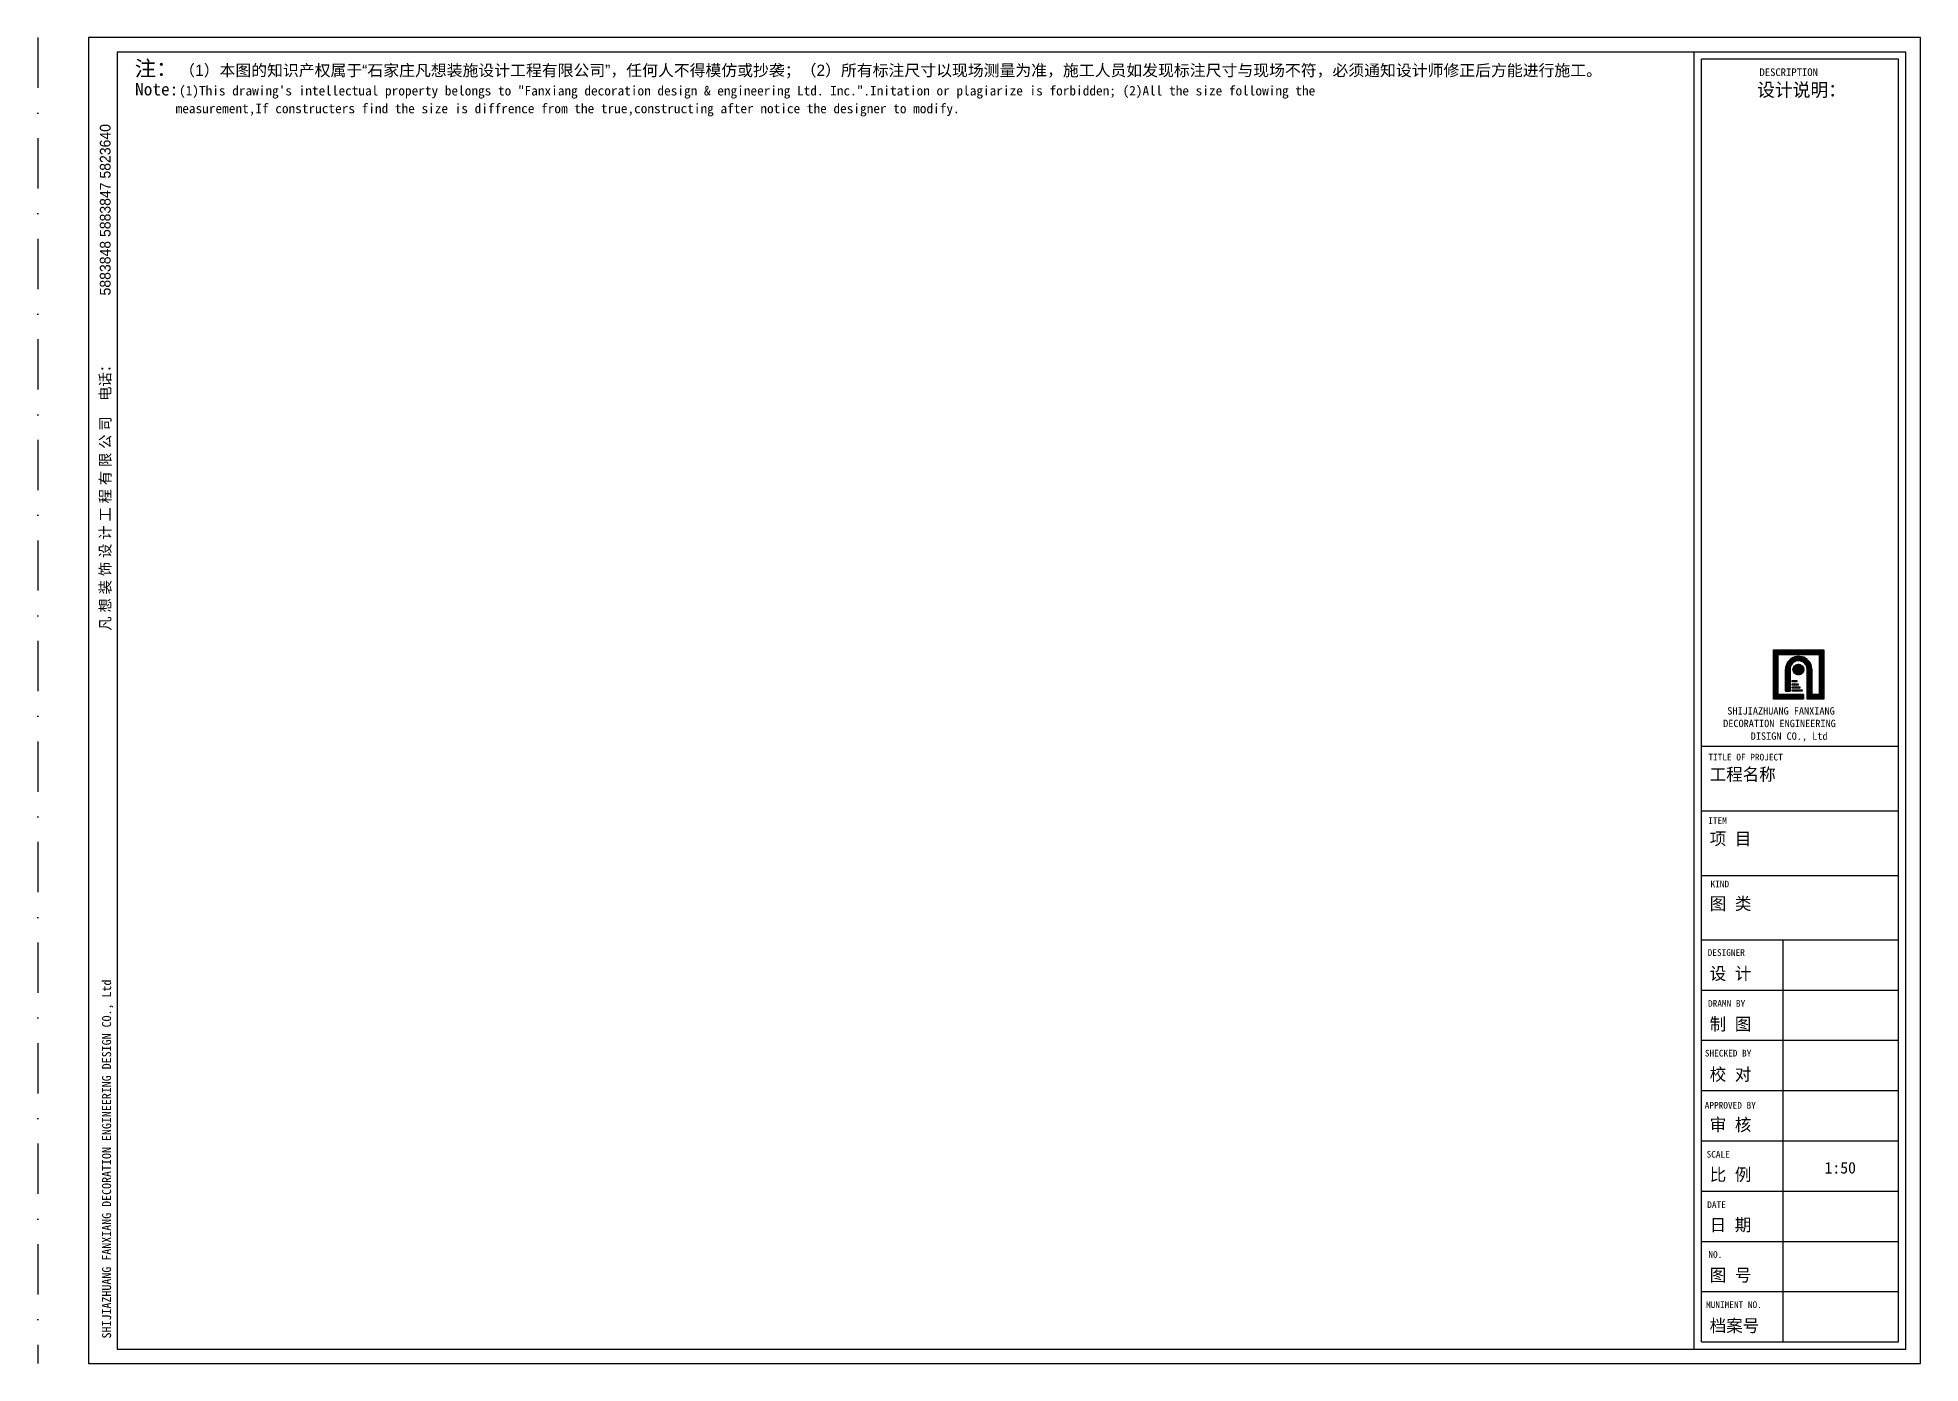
# Model space of a CAD drawing. Extents: x 72543 to 86811, y 17440 to 27489.
import ezdxf

# ---------------------------------------------------------------- set-up
doc = ezdxf.new("R2010")
doc.units = 0
doc.header["$MEASUREMENT"] = 0
doc.linetypes.add('DASHDOTX2', pattern=[50.8, 25.4, -12.7, 0, -12.7])
doc.layers.get('0').update_dxf_attribs({"linetype": 'CONTINUOUS'})
doc.layers.add('LAYER2', color=2, linetype='CONTINUOUS')
doc.styles.add('STYLE1', font='FZFSJW.TTF', dxfattribs={"height": 50})

# ---------------------------------------------------------------- blocks, each defined once
blk = doc.blocks.new('A$C7F505ABF')
h = blk.add_hatch()
h.set_pattern_fill('ANSI37', color=2, scale=3.851754, angle=180, style=0)
h.set_pattern_definition([(44.4242, (13684.722, -10487.3), (-6.401454, 6.274065), []), (135.5758, (13684.722, -10487.3), (-6.401454, -6.274065), [])])
edge = h.paths.add_edge_path()
edge.add_line((13410, 5262), (13410, 5035))
edge.add_line((13410, 5035), (13537, 5035))
edge.add_line((13537, 5035), (13537, 5409))
edge.add_line((13537, 5409), (13155, 5409))
edge.add_line((13155, 5409), (13155, 5035))
edge.add_line((13155, 5035), (13383, 5035))
edge.add_line((13383, 5035), (13383, 5070))
edge.add_line((13383, 5070), (13191, 5070))
edge.add_line((13191, 5070), (13191, 5374))
edge.add_line((13191, 5374), (13501, 5374))
edge.add_line((13501, 5374), (13501, 5070))
edge.add_line((13501, 5070), (13445, 5070))
edge.add_line((13445, 5070), (13445, 5262))
edge.add_ellipse((13346, 5262), major_axis=(-99.4, 0), ratio=0.9801, start_angle=180, end_angle=360)
edge.add_line((13246, 5262), (13246, 5095))
edge.add_line((13246, 5095), (13282, 5095))
edge.add_line((13282, 5095), (13282, 5262))
edge.add_ellipse((13346, 5262), major_axis=(64.2, 0), ratio=0.9801, start_angle=0, end_angle=180, ccw=False)
h = blk.add_hatch()
h.set_pattern_fill('ANSI37', color=2, scale=0.924421, angle=180, style=0)
h.set_pattern_definition([(44.424197, (13588.1636, -6080.458), (-1.5363489, 1.50577557), []), (135.575803, (13588.1636, -6080.458), (-1.5363489, -1.50577557), [])])
edge = h.paths.add_edge_path()
edge.add_ellipse((13344, 5259), major_axis=(-40.9, 0), ratio=0.9801, start_angle=180, end_angle=360)
edge.add_ellipse((13344, 5259), major_axis=(-40.9, 0), ratio=0.9801, start_angle=0, end_angle=180)
h = blk.add_hatch()
h.set_pattern_fill('ANSI37', color=2, scale=3.851754, angle=180, style=0)
h.set_pattern_definition([(44.4242, (13705.763, -8834.396), (-6.401454, 6.274065), []), (135.5758, (13705.763, -8834.396), (-6.401454, -6.274065), [])])
h.paths.add_polyline_path([(13332, 5166), (13332, 5176), (13298, 5176), (13298, 5166)])
h.paths.add_polyline_path([(13343, 5141), (13343, 5152), (13298, 5152), (13298, 5141)])
h.paths.add_polyline_path([(13356, 5119), (13356, 5129), (13298, 5129), (13298, 5119)])
h.paths.add_polyline_path([(13298, 5105), (13298, 5095), (13373, 5095), (13373, 5105)])
at = {"color": 5, "linetype": 'DASHDOTX2', "ltscale": 15}
blk.add_line((0, 10049), (0, 0), dxfattribs=at)
at = {"color": 5}
for p, q in [((386, 10049), (386, 0)), ((14269, 10049), (386, 10049)), ((14158, 10049), (11493, 10049)), ((14269, 0), (14269, 10049)), ((12609, 163), (12609, 9885)), ((14102, 9885), (12609, 9885)), ((14102, 163), (14102, 9885)), ((12609, 4678), (14102, 4678)), ((12609, 4189), (14102, 4189)), ((12609, 3699), (14102, 3699)), ((12609, 3211), (14102, 3211)), ((13229, 163), (13229, 3211)), ((12609, 2830), (14102, 2830)), ((12609, 2449), (14102, 2449)), ((12609, 2068), (14102, 2068)), ((12609, 1687), (14102, 1687)), ((12609, 1306), (14102, 1306)), ((12609, 925), (14102, 925)), ((12609, 544), (14102, 544)), ((12609, 163), (14102, 163)), ((386, 0), (14269, 0))]:
    blk.add_line(p, q, dxfattribs=at)
at = {"color": 1}
for p, q in [((601, 9940), (601, 109)), ((14158, 9940), (601, 9940)), ((14158, 109), (14158, 9940)), ((601, 109), (14158, 109))]:
    blk.add_line(p, q, dxfattribs=at)
at = {"color": 4}
blk.add_line((12554, 109), (12554, 9940), dxfattribs=at)
at = {"color": 2}
for p, q in [((13155, 5409), (13537, 5409)), ((13155, 5035), (13155, 5409)), ((13191, 5374), (13501, 5374)), ((13191, 5070), (13191, 5374)), ((13501, 5374), (13501, 5070)), ((13537, 5409), (13537, 5035)), ((13246, 5095), (13246, 5262)), ((13282, 5262), (13282, 5095)), ((13298, 5166), (13298, 5176)), ((13298, 5176), (13332, 5176)), ((13332, 5166), (13298, 5166)), ((13298, 5141), (13298, 5152)), ((13298, 5152), (13343, 5152)), ((13343, 5141), (13298, 5141)), ((13332, 5176), (13332, 5166)), ((13343, 5152), (13343, 5141)), ((13410, 5035), (13410, 5262)), ((13445, 5262), (13445, 5070)), ((13383, 5035), (13155, 5035)), ((13383, 5070), (13191, 5070)), ((13246, 5095), (13282, 5095)), ((13298, 5119), (13298, 5129)), ((13298, 5129), (13356, 5129)), ((13356, 5119), (13298, 5119)), ((13298, 5095), (13298, 5105)), ((13298, 5105), (13373, 5105)), ((13373, 5095), (13298, 5095)), ((13356, 5129), (13356, 5119)), ((13373, 5105), (13373, 5095)), ((13383, 5070), (13383, 5035)), ((13537, 5035), (13410, 5035)), ((13501, 5070), (13445, 5070))]:
    blk.add_line(p, q, dxfattribs=at)
blk.add_ellipse((13344, 5259), major_axis=(40.9, 0), ratio=0.9801, dxfattribs=at)
at = {"layer": 'LAYER2'}
for major_axis, start_param, end_param in [((99.9, 0), 6.198444, 9.542258), ((64.4, 0), 6.283185, 9.526089)]:
    blk.add_ellipse((13346, 5262), major_axis=major_axis, ratio=0.9801, start_param=start_param, end_param=end_param, dxfattribs=at)
at = {"color": 2, "style": 'STYLE1', "width": 1.020304}
for s, height, p in [('注：', 116.1, (735, 9758)), ('（1）本图的知识产权属于“石家庄凡想装施设计工程有限公司”，任何人不得模仿或抄袭；（2）所有标注尺寸以现场测量为准，施工人员如发现标注尺寸与现场不符，必须通知设计师修正后方能进行施工。', 86.34, (1072, 9758))]:
    blk.add_text(s, height=height, dxfattribs=at).set_placement(p)
at = {"color": 5, "width": 1.020304}
for s, height, p in [('Note:', 94.3, (738, 9611)), ('(1)This drawing\'s intellectual property belongs to "Fanxiang decoration design & engineering Ltd. Inc.".Initation or plagiarize is forbidden; (2)All the size following the ', 72.554, (1071, 9611)), ('      measurement,If constructers find the size is diffrence from the true,constructing after notice the designer to modify.', 72.554, (743, 9476)), ('TITLE OF PROJECT', 50.79, (12662, 4570)), ('ITEM', 50.8, (12661, 4089)), ('KIND', 50.8, (12678, 3608)), ('DESIGNER', 50.8, (12656, 3089)), ('DRAMN BY', 50.8, (12659, 2703)), ('SHECKED BY', 50.8, (12635, 2326)), ('APPROVED BY', 50.79, (12634, 1931)), ('SCALE', 50.8, (12648, 1560)), ('DATE', 50.8, (12653, 1177)), ('NO.', 50.8, (12662, 800)), ('MUNIMENT NO.', 50.79, (12644, 420))]:
    blk.add_text(s, height=height, dxfattribs=at).set_placement(p)
at = {"color": 2, "width": 1.020304}
for s, height, p in [('设计说明：', 101.6, (13031, 9603)), ('DESCRIPTION', 58.04, (13049, 9758)), ('DECORATION ENGINEERING', 55.89, (12774, 4823)), ('SHIJIAZHUANG FANXIANG ', 55.89, (12805, 4918)), ('DISIGN CO., Ltd', 55.89, (12983, 4727)), ('工程名称', 94.3, (12672, 4418)), ('项 目', 94.3, (12672, 3930)), ('图 类', 94.3, (12672, 3438)), ('设 计', 94.3, (12672, 2908)), ('制 图', 94.3, (12672, 2525)), ('校 对', 94.3, (12672, 2144)), ('审 核', 94.3, (12672, 1762)), ('比 例', 94.3, (12672, 1384)), ('日 期', 94.3, (12672, 1003)), ('图 号', 94.3, (12672, 622)), ('档案号', 94.3, (12672, 239))]:
    blk.add_text(s, height=height, dxfattribs=at).set_placement(p)
at = {"color": 2, "style": 'STYLE1', "width": 0.9801}
for s, p in [('5883848 5883847 5823640', (552, 8095)), ('凡 想 装 饰 设 计 工 程 有 限 公 司    电话：', (552, 5554))]:
    blk.add_text(s, height=81.03, rotation=90, dxfattribs=at).set_placement(p)
at = {"color": 2, "width": 0.9801}
blk.add_text('SHIJIAZHUANG FANXIANG DECORATION ENGINEERING DESIGN CO., Ltd', height=68, rotation=90, dxfattribs=at).set_placement((556, 189))

msp = doc.modelspace()

# ---------------------------------------------------------------- block references
msp.add_blockref('A$C7F505ABF', (72543, 17440))

# ---------------------------------------------------------------- texts
at = {"color": 4}
msp.add_text('1:50', height=87.6, dxfattribs=at).set_placement((86085, 18879))

doc.saveas('drawing.dxf')
